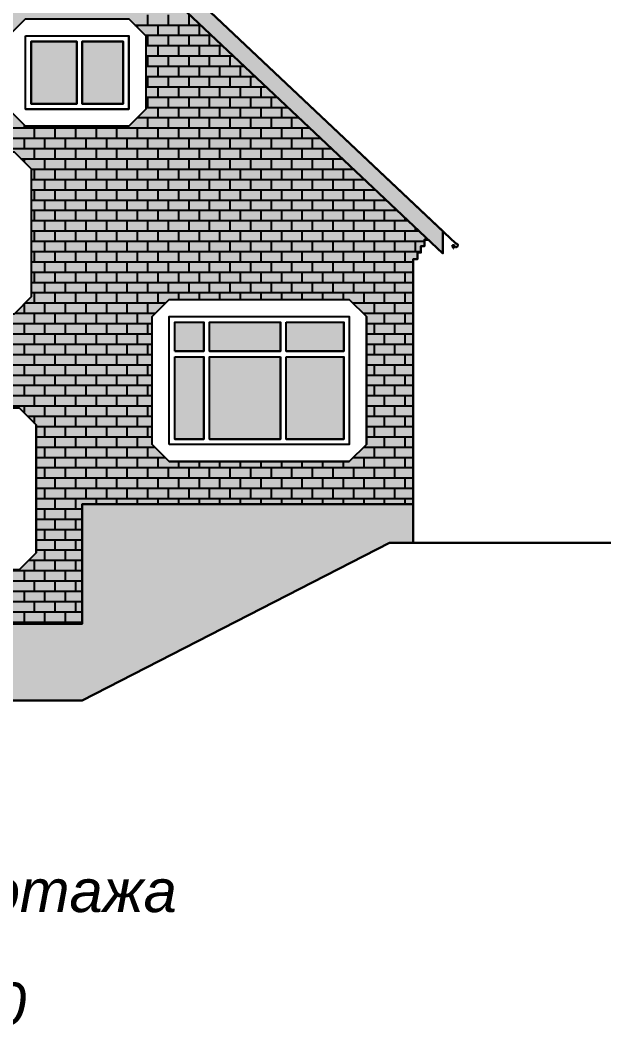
# Model space of a CAD drawing. Header units: millimetres. Extents: x 84778 to 227326, y -44398 to 146312.
# Drawn here: x 156916 to 163840, y -2682 to 9106 of the extents above; entities that cross this region are included whole.
import ezdxf

# ---------------------------------------------------------------- set-up
doc = ezdxf.new("R2010")
doc.units = ezdxf.units.MM
doc.header["$LTSCALE"] = 10
for name, color, linetype, lineweight in [('Основная', 7, 'Continuous', 30), ('основной', 7, 'Continuous', 30), ('Тонкая', 7, 'Continuous', 25)]:
    doc.layers.add(name, color=color, linetype=linetype, lineweight=lineweight)
for name, color, linetype in [('ОТМЫВКА', 254, 'Continuous'), ('Отмывка 2', 7, 'Continuous'), ('Текст', 7, 'Continuous')]:
    doc.layers.add(name, color=color, linetype=linetype)
doc.styles.add('STIL 888', font='ARIALI.TTF')

msp = doc.modelspace()

# ---------------------------------------------------------------- hatches: boundary and pattern name
at = {"layer": 'Основная', "ltscale": 1000}
h = msp.add_hatch(color=7, dxfattribs=at)
h.paths.add_polyline_path([(157579.4, 8856.3), (157044.4, 8856.3), (157044.4, 8126.3), (157579.4, 8126.3)])
h.paths.add_polyline_path([(158124.4, 8856.3), (157644.4, 8856.3), (157644.4, 8126.3), (158124.4, 8126.3)])
h = msp.add_hatch(color=7, dxfattribs=at)
h.paths.add_polyline_path([(159069.4, 5566.2), (158729.4, 5566.2), (158729.4, 5226.2), (159069.4, 5226.2)])
h.paths.add_polyline_path([(159969.4, 5566.2), (159134.4, 5566.2), (159134.4, 5226.2), (159969.4, 5226.2)])
h.paths.add_polyline_path([(160709.4, 5566.2), (160034.4, 5566.2), (160034.4, 5226.2), (160709.4, 5226.2)])
h = msp.add_hatch(color=7, dxfattribs=at)
h.paths.add_polyline_path([(159069.4, 5161.2), (158729.4, 5161.2), (158729.4, 4196.2), (159069.4, 4196.2)])
h.paths.add_polyline_path([(159969.4, 5161.2), (159134.4, 5161.2), (159134.4, 4196.2), (159969.4, 4196.2)])
h.paths.add_polyline_path([(160709.4, 5161.2), (160034.4, 5161.2), (160034.4, 4196.2), (160709.4, 4196.2)])
h = msp.add_hatch(color=254, dxfattribs=at)
h.paths.add_polyline_path([(150164.3, 2031.3), (148644.4, 2031.3), (148644.4, 1881.3), (148344.4, 1881.3), (148344.4, 1731.3), (148044.4, 1731.3), (148044.4, 1581.3), (147744.4, 1581.3), (147744.4, 1431.3), (147444.4, 1431.3), (147444.4, 1281.3), (147144.4, 1281.3), (147144.4, 1131.3), (150164.3, 1131.3)])
h.paths.add_polyline_path([(161244.4, 2981.3), (161524.4, 2981.3), (161524.4, 3431.3), (157644.4, 3431.3), (157644.4, 2031.3), (150164.5, 2031.3), (150164.3, 1131.3), (157644.4, 1131.3)])
at = {"layer": 'ОТМЫВКА', "ltscale": 1000}
h = msp.add_hatch(color=31, dxfattribs=at)
h.paths.add_polyline_path([(158464.4, 5631.2), (158664.4, 5831.2), (160774.4, 5831.2), (160974.4, 5631.2), (160974.4, 4131.2), (160774.4, 3931.2), (158664.4, 3931.2), (158464.4, 4131.2)], flags=16)
h.paths.add_polyline_path([(154534.4, 7361.3), (154734.4, 7561.3), (156844.4, 7561.3), (157044.4, 7361.3), (157044.4, 5861.3), (156844.4, 5661.3), (154734.4, 5661.3), (154534.4, 5861.3)], flags=16)
h.paths.add_polyline_path([(156779.4, 8921.3), (156979.4, 9121.3), (158189.4, 9121.3), (158389.4, 8921.3), (158389.4, 8061.3), (158189.4, 7861.3), (156979.4, 7861.3), (156779.4, 8061.3)], flags=16)
h.paths.add_polyline_path([(149998.6, 5266.3), (150034.4, 5266.2), (150034.4, 5191.2), (150074.4, 5191.2), (150074.4, 5116.2), (150114.4, 5116.2), (150114.4, 5041.2), (150164.5, 5041.2), (150164.5, 2031.3), (157644.4, 2031.3), (157644.4, 3431.3), (161524.4, 3431.3), (161524.2, 6306.2), (161574.4, 6306.2), (161574.4, 6381.2), (161614.4, 6381.2), (161614.4, 6456.2), (161654.4, 6456.3), (161654.4, 6531.3), (161694.4, 6531.3), (161694.4, 6539), (157644.4, 10361.3)])
h.paths.add_polyline_path([(153994.5, 4361.3), (154194.5, 4561.3), (156904.5, 4561.3), (157104.4, 4361.3), (157104.4, 2861.3), (156904.4, 2661.3), (154194.4, 2661.3), (153994.4, 2861.3)], flags=16)
h.paths.add_polyline_path([(152806.5, 4561.3), (153006.5, 4361.3), (153006.4, 2861.3), (152806.4, 2661.3), (150996.4, 2661.3), (150796.4, 2861.3), (150796.5, 4361.3), (150996.5, 4561.3)], flags=16)
edge = h.paths.add_edge_path(flags=0)
edge.add_line((160974.4, 4131.2), (160974.4, 5631.2))
at = {"layer": 'Отмывка 2', "ltscale": 1000}
h = msp.add_hatch(color=254, dxfattribs=at)
h.paths.add_polyline_path([(157644.4, 10361.3), (157644.4, 10621.3), (149815.5, 5404.2), (149815.5, 5144.2)])
h.paths.add_polyline_path([(157644.4, 10621.3), (157644.4, 10361.3), (161872.4, 6370.9), (161872.4, 6630.9)])

# ---------------------------------------------------------------- linework, layer by layer
at = {"layer": 'Основная', "ltscale": 1000}
for points in [[(157644.4, 10621.3), (161872.4, 6630.9), (161872.4, 6370.9), (157644.4, 10361.3)], [(161524.4, 3431.3), (161524.4, 6306.2), (161574.4, 6306.2), (161574.4, 6381.2), (161614.4, 6381.2), (161614.4, 6456.2), (161654.4, 6456.2), (161654.4, 6531.3), (161694.4, 6531.3)], [(150164.5, 2031), (157644.4, 2031), (157644.4, 3431.3), (161524.4, 3431.4)], [(161524.4, 3431.3), (161524.4, 2981.3)], [(146731.8, 1131.3), (157644.4, 1131.3), (161244.4, 2981.3), (163840.3, 2981.3)]]:
    msp.add_lwpolyline(points, dxfattribs=at)
at = {"layer": 'основной', "ltscale": 1000}
msp.add_lwpolyline([(157644.4, 10621.3), (161872.4, 6630.9), (161872.4, 6370.9), (157644.4, 10361.3)], dxfattribs=at)
at = {"layer": 'основной', "linetype": 'Continuous', "ltscale": 1000}
msp.add_lwpolyline([(161872.4, 6630.9), (161872.4, 6370.9)], dxfattribs=at)
at = {"layer": 'Тонкая', "ltscale": 1000}
for p, q in [((158413.5, 9048.7), (158413.5, 9169.4)), ((158654.8, 9048.7), (158654.8, 9169.4)), ((158896, 9048.7), (158896, 9169.4)), ((158261.9, 9048.7), (159035.1, 9048.7)), ((158292.8, 9017.8), (158292.8, 9048.7)), ((158534.1, 8928.1), (158534.1, 9048.7)), ((158775.4, 8928.1), (158775.4, 9048.7)), ((159016.7, 8928.1), (159016.7, 9048.7)), ((158382.5, 8928.1), (159162.9, 8928.1)), ((158413.5, 8807.4), (158413.5, 8928.1)), ((158654.8, 8807.4), (158654.8, 8928.1)), ((158896, 8807.4), (158896, 8928.1)), ((159137.4, 8807.4), (159137.4, 8928.1)), ((158389.4, 8807.4), (159290.7, 8807.4)), ((158534.1, 8686.8), (158534.1, 8807.4)), ((158775.4, 8686.8), (158775.4, 8807.4)), ((159016.7, 8686.8), (159016.7, 8807.4)), ((159258, 8686.8), (159258, 8807.4)), ((158389.4, 8686.8), (159418.6, 8686.8)), ((158413.5, 8566.1), (158413.5, 8686.8)), ((158654.8, 8566.1), (158654.8, 8686.8)), ((158896, 8566.1), (158896, 8686.8)), ((159137.4, 8566.1), (159137.4, 8686.8)), ((159378.6, 8566.1), (159378.6, 8686.8)), ((158389.4, 8566.1), (159546.4, 8566.1)), ((158534.1, 8445.5), (158534.1, 8566.1)), ((158775.4, 8445.5), (158775.4, 8566.1)), ((159016.7, 8445.5), (159016.7, 8566.1)), ((159258, 8445.5), (159258, 8566.1)), ((159499.3, 8445.5), (159499.3, 8566.1)), ((158389.4, 8445.5), (159674.3, 8445.5)), ((158413.5, 8324.8), (158413.5, 8445.5)), ((158654.8, 8324.8), (158654.8, 8445.5)), ((158896, 8324.8), (158896, 8445.5)), ((159137.4, 8324.8), (159137.4, 8445.5)), ((159378.6, 8324.8), (159378.6, 8445.5)), ((159620, 8324.8), (159620, 8445.5)), ((158389.4, 8324.8), (159802.1, 8324.8)), ((158534.1, 8204.2), (158534.1, 8324.8)), ((158775.4, 8204.2), (158775.4, 8324.8)), ((159016.7, 8204.2), (159016.7, 8324.8)), ((159258, 8204.2), (159258, 8324.8)), ((159499.3, 8204.2), (159499.3, 8324.8)), ((159740.6, 8204.2), (159740.6, 8324.8)), ((158389.4, 8204.2), (159929.9, 8204.2)), ((158413.5, 8083.5), (158413.5, 8204.2)), ((158654.8, 8083.5), (158654.8, 8204.2)), ((158896, 8083.5), (158896, 8204.2)), ((159137.4, 8083.5), (159137.4, 8204.2)), ((159378.6, 8083.5), (159378.6, 8204.2)), ((159620, 8083.5), (159620, 8204.2)), ((159861.2, 8083.5), (159861.2, 8204.2)), ((158389.4, 8083.5), (160057.8, 8083.5)), ((158534.1, 7962.9), (158534.1, 8083.5)), ((158775.4, 7962.9), (158775.4, 8083.5)), ((159016.7, 7962.9), (159016.7, 8083.5)), ((159258, 7962.9), (159258, 8083.5)), ((159499.3, 7962.9), (159499.3, 8083.5)), ((159740.6, 7962.9), (159740.6, 8083.5)), ((159981.9, 7962.9), (159981.9, 8083.5)), ((158291, 7962.9), (160185.6, 7962.9)), ((158292.8, 7962.9), (158292.8, 7964.7)), ((158413.5, 7842.2), (158413.5, 7962.9)), ((158654.8, 7842.2), (158654.8, 7962.9)), ((158896, 7842.2), (158896, 7962.9)), ((159137.4, 7842.2), (159137.4, 7962.9)), ((159378.6, 7842.2), (159378.6, 7962.9)), ((159620, 7842.2), (159620, 7962.9)), ((159861.2, 7842.2), (159861.2, 7962.9)), ((160102.5, 7842.2), (160102.5, 7962.9)), ((153864.2, 7842.2), (160313.4, 7842.2)), ((156965.6, 7842.2), (156965.6, 7875)), ((157086.3, 7721.6), (157086.3, 7842.2)), ((157207, 7842.2), (157207, 7861.3)), ((157327.6, 7721.6), (157327.6, 7842.2)), ((157448.2, 7842.2), (157448.2, 7861.3)), ((157568.9, 7721.6), (157568.9, 7842.2)), ((157689.5, 7842.2), (157689.5, 7861.3)), ((157810.2, 7721.6), (157810.2, 7842.2)), ((157930.9, 7842.2), (157930.9, 7861.3)), ((158051.5, 7721.6), (158051.5, 7842.2)), ((158172.1, 7842.2), (158172.1, 7861.3)), ((158292.8, 7721.6), (158292.8, 7842.2)), ((158534.1, 7721.6), (158534.1, 7842.2)), ((158775.4, 7721.6), (158775.4, 7842.2)), ((159016.7, 7721.6), (159016.7, 7842.2)), ((159258, 7721.6), (159258, 7842.2)), ((159499.3, 7721.6), (159499.3, 7842.2)), ((159740.6, 7721.6), (159740.6, 7842.2)), ((159981.9, 7721.6), (159981.9, 7842.2)), ((160223.2, 7721.6), (160223.2, 7842.2)), ((153683.2, 7721.6), (160441.3, 7721.6)), ((156965.6, 7600.9), (156965.6, 7721.6)), ((157207, 7600.9), (157207, 7721.6)), ((157448.2, 7600.9), (157448.2, 7721.6)), ((157689.5, 7600.9), (157689.5, 7721.6)), ((157930.9, 7600.9), (157930.9, 7721.6)), ((158172.1, 7600.9), (158172.1, 7721.6)), ((158413.5, 7600.9), (158413.5, 7721.6)), ((158654.8, 7600.9), (158654.8, 7721.6)), ((158896, 7600.9), (158896, 7721.6)), ((159137.4, 7600.9), (159137.4, 7721.6)), ((159378.6, 7600.9), (159378.6, 7721.6)), ((159620, 7600.9), (159620, 7721.6)), ((159861.2, 7600.9), (159861.2, 7721.6)), ((160102.5, 7600.9), (160102.5, 7721.6)), ((160343.9, 7600.9), (160343.9, 7721.6)), ((153502.1, 7600.9), (160569.1, 7600.9)), ((157086.3, 7480.3), (157086.3, 7600.9)), ((157327.6, 7480.3), (157327.6, 7600.9)), ((157568.9, 7480.3), (157568.9, 7600.9)), ((157810.2, 7480.3), (157810.2, 7600.9)), ((158051.5, 7480.3), (158051.5, 7600.9)), ((158292.8, 7480.3), (158292.8, 7600.9)), ((158534.1, 7480.3), (158534.1, 7600.9)), ((158775.4, 7480.3), (158775.4, 7600.9)), ((159016.7, 7480.3), (159016.7, 7600.9)), ((159258, 7480.3), (159258, 7600.9)), ((159499.3, 7480.3), (159499.3, 7600.9)), ((159740.6, 7480.3), (159740.6, 7600.9)), ((159981.9, 7480.3), (159981.9, 7600.9)), ((160223.2, 7480.3), (160223.2, 7600.9)), ((160464.5, 7480.3), (160464.5, 7600.9)), ((156925.3, 7480.3), (160697, 7480.3)), ((156965.6, 7440), (156965.6, 7480.3)), ((157207, 7359.6), (157207, 7480.3)), ((157448.2, 7359.6), (157448.2, 7480.3)), ((157689.5, 7359.6), (157689.5, 7480.3)), ((157930.9, 7359.6), (157930.9, 7480.3)), ((158172.1, 7359.6), (158172.1, 7480.3)), ((158413.5, 7359.6), (158413.5, 7480.3)), ((158654.8, 7359.6), (158654.8, 7480.3)), ((158896, 7359.6), (158896, 7480.3)), ((159137.4, 7359.6), (159137.4, 7480.3)), ((159378.6, 7359.6), (159378.6, 7480.3)), ((159620, 7359.6), (159620, 7480.3)), ((159861.2, 7359.6), (159861.2, 7480.3)), ((160102.5, 7359.6), (160102.5, 7480.3)), ((160343.9, 7359.6), (160343.9, 7480.3)), ((160585.1, 7359.6), (160585.1, 7480.3)), ((157044.4, 7359.6), (160824.8, 7359.6)), ((157086.3, 7239), (157086.3, 7359.6)), ((157327.6, 7239), (157327.6, 7359.6)), ((157568.9, 7239), (157568.9, 7359.6)), ((157810.2, 7239), (157810.2, 7359.6)), ((158051.5, 7239), (158051.5, 7359.6)), ((158292.8, 7239), (158292.8, 7359.6)), ((158534.1, 7239), (158534.1, 7359.6)), ((158775.4, 7239), (158775.4, 7359.6)), ((159016.7, 7239), (159016.7, 7359.6)), ((159258, 7239), (159258, 7359.6)), ((159499.3, 7239), (159499.3, 7359.6)), ((159740.6, 7239), (159740.6, 7359.6)), ((159981.9, 7239), (159981.9, 7359.6)), ((160223.2, 7239), (160223.2, 7359.6)), ((160464.5, 7239), (160464.5, 7359.6)), ((160705.8, 7239), (160705.8, 7359.6)), ((157044.4, 7239), (160952.6, 7239)), ((157207, 7118.3), (157207, 7239)), ((157448.2, 7118.3), (157448.2, 7239)), ((157689.5, 7118.3), (157689.5, 7239)), ((157930.9, 7118.3), (157930.9, 7239)), ((158172.1, 7118.3), (158172.1, 7239)), ((158413.5, 7118.3), (158413.5, 7239)), ((158654.8, 7118.3), (158654.8, 7239)), ((158896, 7118.3), (158896, 7239)), ((159137.4, 7118.3), (159137.4, 7239)), ((159378.6, 7118.3), (159378.6, 7239)), ((159620, 7118.3), (159620, 7239)), ((159861.2, 7118.3), (159861.2, 7239)), ((160102.5, 7118.3), (160102.5, 7239)), ((160343.9, 7118.3), (160343.9, 7239)), ((160585.1, 7118.3), (160585.1, 7239)), ((160826.5, 7118.3), (160826.5, 7239)), ((160947.1, 7239), (160947.1, 7244.2)), ((157044.4, 7118.3), (161080.5, 7118.3)), ((157086.3, 6997.7), (157086.3, 7118.3)), ((157327.6, 6997.7), (157327.6, 7118.3)), ((157568.9, 6997.7), (157568.9, 7118.3)), ((157810.2, 6997.7), (157810.2, 7118.3)), ((158051.5, 6997.7), (158051.5, 7118.3)), ((158292.8, 6997.7), (158292.8, 7118.3)), ((158534.1, 6997.7), (158534.1, 7118.3)), ((158775.4, 6997.7), (158775.4, 7118.3)), ((159016.7, 6997.7), (159016.7, 7118.3)), ((159258, 6997.7), (159258, 7118.3)), ((159499.3, 6997.7), (159499.3, 7118.3)), ((159740.6, 6997.7), (159740.6, 7118.3)), ((159981.9, 6997.7), (159981.9, 7118.3)), ((160223.2, 6997.7), (160223.2, 7118.3)), ((160464.5, 6997.7), (160464.5, 7118.3)), ((160705.8, 6997.7), (160705.8, 7118.3)), ((160947.1, 6997.7), (160947.1, 7118.3)), ((161067.8, 7118.3), (161067.8, 7130.4)), ((157044.4, 6997.7), (161208.3, 6997.7)), ((157207, 6877), (157207, 6997.7)), ((157448.2, 6877), (157448.2, 6997.7)), ((157689.5, 6877), (157689.5, 6997.7)), ((157930.9, 6877), (157930.9, 6997.7)), ((158172.1, 6877), (158172.1, 6997.7)), ((158413.5, 6877), (158413.5, 6997.7)), ((158654.8, 6877), (158654.8, 6997.7)), ((158896, 6877), (158896, 6997.7)), ((159137.4, 6877), (159137.4, 6997.7)), ((159378.6, 6877), (159378.6, 6997.7)), ((159620, 6877), (159620, 6997.7)), ((159861.2, 6877), (159861.2, 6997.7)), ((160102.5, 6877), (160102.5, 6997.7)), ((160343.9, 6877), (160343.9, 6997.7)), ((160585.1, 6877), (160585.1, 6997.7)), ((160826.5, 6877), (160826.5, 6997.7)), ((161067.8, 6877), (161067.8, 6997.7)), ((161188.4, 6997.7), (161188.4, 7016.5)), ((157044.4, 6877), (161336.2, 6877)), ((157086.3, 6756.4), (157086.3, 6877)), ((157327.6, 6756.4), (157327.6, 6877)), ((157568.9, 6756.4), (157568.9, 6877)), ((157810.2, 6756.4), (157810.2, 6877)), ((158051.5, 6756.4), (158051.5, 6877)), ((158292.8, 6756.4), (158292.8, 6877)), ((158534.1, 6756.4), (158534.1, 6877)), ((158775.4, 6756.4), (158775.4, 6877)), ((159016.7, 6756.4), (159016.7, 6877)), ((159258, 6756.4), (159258, 6877)), ((159499.3, 6756.4), (159499.3, 6877)), ((159740.6, 6756.4), (159740.6, 6877)), ((159981.9, 6756.4), (159981.9, 6877)), ((160223.2, 6756.4), (160223.2, 6877)), ((160464.5, 6756.4), (160464.5, 6877)), ((160705.8, 6756.4), (160705.8, 6877)), ((160947.1, 6756.4), (160947.1, 6877)), ((161188.4, 6756.4), (161188.4, 6877)), ((161309, 6877), (161309, 6902.6)), ((157044.4, 6756.4), (161464, 6756.4)), ((157207, 6635.7), (157207, 6756.4)), ((157448.2, 6635.7), (157448.2, 6756.4)), ((157689.5, 6635.7), (157689.5, 6756.4)), ((157930.9, 6635.7), (157930.9, 6756.4)), ((158172.1, 6635.7), (158172.1, 6756.4)), ((158413.5, 6635.7), (158413.5, 6756.4)), ((158654.8, 6635.7), (158654.8, 6756.4)), ((158896, 6635.7), (158896, 6756.4)), ((159137.4, 6635.7), (159137.4, 6756.4)), ((159378.6, 6635.7), (159378.6, 6756.4)), ((159620, 6635.7), (159620, 6756.4)), ((159861.2, 6635.7), (159861.2, 6756.4)), ((160102.5, 6635.7), (160102.5, 6756.4)), ((160343.9, 6635.7), (160343.9, 6756.4)), ((160585.1, 6635.7), (160585.1, 6756.4)), ((160826.5, 6635.7), (160826.5, 6756.4)), ((161067.8, 6635.7), (161067.8, 6756.4)), ((161309, 6635.7), (161309, 6756.4)), ((161429.7, 6756.4), (161429.7, 6788.8)), ((157044.4, 6635.7), (161591.8, 6635.7)), ((157086.3, 6515.1), (157086.3, 6635.7)), ((157327.6, 6515.1), (157327.6, 6635.7)), ((157568.9, 6515.1), (157568.9, 6635.7)), ((157810.2, 6515.1), (157810.2, 6635.7)), ((158051.5, 6515.1), (158051.5, 6635.7)), ((158292.8, 6515.1), (158292.8, 6635.7)), ((158534.1, 6515.1), (158534.1, 6635.7)), ((158775.4, 6515.1), (158775.4, 6635.7)), ((159016.7, 6515.1), (159016.7, 6635.7)), ((159258, 6515.1), (159258, 6635.7)), ((159499.3, 6515.1), (159499.3, 6635.7)), ((159740.6, 6515.1), (159740.6, 6635.7)), ((159981.9, 6515.1), (159981.9, 6635.7)), ((160223.2, 6515.1), (160223.2, 6635.7)), ((160464.5, 6515.1), (160464.5, 6635.7)), ((160705.8, 6515.1), (160705.8, 6635.7)), ((160947.1, 6515.1), (160947.1, 6635.7)), ((161188.4, 6515.1), (161188.4, 6635.7)), ((161429.7, 6515.1), (161429.7, 6635.7)), ((161550.4, 6635.7), (161550.4, 6674.9)), ((157044.4, 6515.1), (161654.4, 6515.1)), ((157207, 6394.4), (157207, 6515.1)), ((157448.2, 6394.4), (157448.2, 6515.1)), ((157689.5, 6394.4), (157689.5, 6515.1)), ((157930.9, 6394.4), (157930.9, 6515.1)), ((158172.1, 6394.4), (158172.1, 6515.1)), ((158413.5, 6394.4), (158413.5, 6515.1)), ((158654.8, 6394.4), (158654.8, 6515.1)), ((158896, 6394.4), (158896, 6515.1)), ((159137.4, 6394.4), (159137.4, 6515.1)), ((159378.6, 6394.4), (159378.6, 6515.1)), ((159620, 6394.4), (159620, 6515.1)), ((159861.2, 6394.4), (159861.2, 6515.1)), ((160102.5, 6394.4), (160102.5, 6515.1)), ((160343.9, 6394.4), (160343.9, 6515.1)), ((160585.1, 6394.4), (160585.1, 6515.1)), ((160826.5, 6394.4), (160826.5, 6515.1)), ((161067.8, 6394.4), (161067.8, 6515.1)), ((161309, 6394.4), (161309, 6515.1)), ((161550.4, 6394.4), (161550.4, 6515.1)), ((161671, 6531.3), (161671, 6561)), ((157044.4, 6394.4), (161614.4, 6394.4)), ((157086.3, 6273.8), (157086.3, 6394.4)), ((157327.6, 6273.8), (157327.6, 6394.4)), ((157568.9, 6273.8), (157568.9, 6394.4)), ((157810.2, 6273.8), (157810.2, 6394.4)), ((158051.5, 6273.8), (158051.5, 6394.4)), ((158292.8, 6273.8), (158292.8, 6394.4)), ((158534.1, 6273.8), (158534.1, 6394.4)), ((158775.4, 6273.8), (158775.4, 6394.4)), ((159016.7, 6273.8), (159016.7, 6394.4)), ((159258, 6273.8), (159258, 6394.4)), ((159499.3, 6273.8), (159499.3, 6394.4)), ((159740.6, 6273.8), (159740.6, 6394.4)), ((159981.9, 6273.8), (159981.9, 6394.4)), ((160223.2, 6273.8), (160223.2, 6394.4)), ((160464.5, 6273.8), (160464.5, 6394.4)), ((160705.8, 6273.8), (160705.8, 6394.4)), ((160947.1, 6273.8), (160947.1, 6394.4)), ((161188.4, 6273.8), (161188.4, 6394.4)), ((161429.7, 6273.8), (161429.7, 6394.4)), ((157044.4, 6273.8), (161524.2, 6273.8)), ((157207, 6153.1), (157207, 6273.8)), ((157448.2, 6153.1), (157448.2, 6273.8)), ((157689.5, 6153.1), (157689.5, 6273.8)), ((157930.9, 6153.1), (157930.9, 6273.8)), ((158172.1, 6153.1), (158172.1, 6273.8)), ((158413.5, 6153.1), (158413.5, 6273.8)), ((158654.8, 6153.1), (158654.8, 6273.8)), ((158896, 6153.1), (158896, 6273.8)), ((159137.4, 6153.1), (159137.4, 6273.8)), ((159378.6, 6153.1), (159378.6, 6273.8)), ((159620, 6153.1), (159620, 6273.8)), ((159861.2, 6153.1), (159861.2, 6273.8)), ((160102.5, 6153.1), (160102.5, 6273.8)), ((160343.9, 6153.1), (160343.9, 6273.8)), ((160585.1, 6153.1), (160585.1, 6273.8)), ((160826.5, 6153.1), (160826.5, 6273.8)), ((161067.8, 6153.1), (161067.8, 6273.8)), ((161309, 6153.1), (161309, 6273.8)), ((157044.4, 6153.1), (161524.2, 6153.1)), ((157086.3, 6032.5), (157086.3, 6153.1)), ((157327.6, 6032.5), (157327.6, 6153.1)), ((157568.9, 6032.5), (157568.9, 6153.1)), ((157810.2, 6032.5), (157810.2, 6153.1)), ((158051.5, 6032.5), (158051.5, 6153.1)), ((158292.8, 6032.5), (158292.8, 6153.1)), ((158534.1, 6032.5), (158534.1, 6153.1)), ((158775.4, 6032.5), (158775.4, 6153.1)), ((159016.7, 6032.5), (159016.7, 6153.1)), ((159258, 6032.5), (159258, 6153.1)), ((159499.3, 6032.5), (159499.3, 6153.1)), ((159740.6, 6032.5), (159740.6, 6153.1)), ((159981.9, 6032.5), (159981.9, 6153.1)), ((160223.2, 6032.5), (160223.2, 6153.1)), ((160464.5, 6032.5), (160464.5, 6153.1)), ((160705.8, 6032.5), (160705.8, 6153.1)), ((160947.1, 6032.5), (160947.1, 6153.1)), ((161188.4, 6032.5), (161188.4, 6153.1)), ((161429.7, 6032.5), (161429.7, 6153.1)), ((157044.4, 6032.5), (161524.2, 6032.5)), ((157207, 5911.8), (157207, 6032.5)), ((157448.2, 5911.8), (157448.2, 6032.5)), ((157689.5, 5911.8), (157689.5, 6032.5)), ((157930.9, 5911.8), (157930.9, 6032.5)), ((158172.1, 5911.8), (158172.1, 6032.5)), ((158413.5, 5911.8), (158413.5, 6032.5)), ((158654.8, 5911.8), (158654.8, 6032.5)), ((158896, 5911.8), (158896, 6032.5)), ((159137.4, 5911.8), (159137.4, 6032.5)), ((159378.6, 5911.8), (159378.6, 6032.5)), ((159620, 5911.8), (159620, 6032.5)), ((159861.2, 5911.8), (159861.2, 6032.5)), ((160102.5, 5911.8), (160102.5, 6032.5)), ((160343.9, 5911.8), (160343.9, 6032.5)), ((160585.1, 5911.8), (160585.1, 6032.5)), ((160826.5, 5911.8), (160826.5, 6032.5)), ((161067.8, 5911.8), (161067.8, 6032.5)), ((161309, 5911.8), (161309, 6032.5)), ((157044.4, 5911.8), (161524.2, 5911.8)), ((157086.3, 5791.2), (157086.3, 5911.8)), ((157327.6, 5791.2), (157327.6, 5911.8)), ((157568.9, 5791.2), (157568.9, 5911.8)), ((157810.2, 5791.2), (157810.2, 5911.8)), ((158051.5, 5791.2), (158051.5, 5911.8)), ((158292.8, 5791.2), (158292.8, 5911.8)), ((158534.1, 5791.2), (158534.1, 5911.8)), ((158775.4, 5831.2), (158775.4, 5911.8)), ((159016.7, 5831.2), (159016.7, 5911.8)), ((159258, 5831.2), (159258, 5911.8)), ((159499.3, 5831.2), (159499.3, 5911.8)), ((159740.6, 5831.2), (159740.6, 5911.8)), ((159981.9, 5831.2), (159981.9, 5911.8)), ((160223.2, 5831.2), (160223.2, 5911.8)), ((160464.5, 5831.2), (160464.5, 5911.8)), ((160705.8, 5831.2), (160705.8, 5911.8)), ((160947.1, 5791.2), (160947.1, 5911.8)), ((161188.4, 5791.2), (161188.4, 5911.8)), ((161429.7, 5791.2), (161429.7, 5911.8)), ((156965.6, 5670.5), (156965.6, 5782.6)), ((156974.3, 5791.2), (158624.3, 5791.2)), ((157207, 5670.5), (157207, 5791.2)), ((157448.2, 5670.5), (157448.2, 5791.2)), ((157689.5, 5670.5), (157689.5, 5791.2)), ((157930.9, 5670.5), (157930.9, 5791.2)), ((158172.1, 5670.5), (158172.1, 5791.2)), ((158413.5, 5670.5), (158413.5, 5791.2)), ((160814.4, 5791.2), (161524.2, 5791.2)), ((160826.5, 5779.1), (160826.5, 5791.2)), ((161067.8, 5670.5), (161067.8, 5791.2)), ((161309, 5670.5), (161309, 5791.2)), ((156853.6, 5670.5), (158503.7, 5670.5)), ((157086.3, 5549.9), (157086.3, 5670.5)), ((157327.6, 5549.9), (157327.6, 5670.5)), ((157568.9, 5549.9), (157568.9, 5670.5)), ((157810.2, 5549.9), (157810.2, 5670.5)), ((158051.5, 5549.9), (158051.5, 5670.5)), ((158292.8, 5549.9), (158292.8, 5670.5)), ((160935, 5670.5), (161524.3, 5670.5)), ((160947.1, 5658.5), (160947.1, 5670.5)), ((161188.4, 5549.9), (161188.4, 5670.5)), ((161429.7, 5549.9), (161429.7, 5670.5)), ((150424.2, 5549.9), (158464.4, 5549.9)), ((156965.6, 5429.2), (156965.6, 5549.9)), ((157207, 5429.2), (157207, 5549.9)), ((157448.2, 5429.2), (157448.2, 5549.9)), ((157689.5, 5429.2), (157689.5, 5549.9)), ((157930.9, 5429.2), (157930.9, 5549.9)), ((158172.1, 5429.2), (158172.1, 5549.9)), ((158413.5, 5429.2), (158413.5, 5549.9)), ((160974.4, 5549.9), (161524.3, 5549.9)), ((161067.8, 5429.2), (161067.8, 5549.9)), ((161309, 5429.2), (161309, 5549.9)), ((150243.2, 5429.2), (158464.4, 5429.2)), ((157086.3, 5308.6), (157086.3, 5429.2)), ((157327.6, 5308.6), (157327.6, 5429.2)), ((157568.9, 5308.6), (157568.9, 5429.2)), ((157810.2, 5308.6), (157810.2, 5429.2)), ((158051.5, 5308.6), (158051.5, 5429.2)), ((158292.8, 5308.6), (158292.8, 5429.2)), ((160974.4, 5429.2), (161524.3, 5429.2)), ((161188.4, 5308.6), (161188.4, 5429.2)), ((161429.7, 5308.6), (161429.7, 5429.2)), ((150062.1, 5308.6), (158464.4, 5308.6)), ((156965.6, 5187.9), (156965.6, 5308.6)), ((157207, 5187.9), (157207, 5308.6)), ((157448.2, 5187.9), (157448.2, 5308.6)), ((157689.5, 5187.9), (157689.5, 5308.6)), ((157930.9, 5187.9), (157930.9, 5308.6)), ((158172.1, 5187.9), (158172.1, 5308.6)), ((158413.5, 5187.9), (158413.5, 5308.6)), ((160974.4, 5308.6), (161524.3, 5308.6)), ((161067.8, 5187.9), (161067.8, 5308.6)), ((161309, 5187.9), (161309, 5308.6)), ((150074.4, 5187.9), (158464.4, 5187.9)), ((157086.3, 5067.3), (157086.3, 5187.9)), ((157327.6, 5067.3), (157327.6, 5187.9)), ((157568.9, 5067.3), (157568.9, 5187.9)), ((157810.2, 5067.3), (157810.2, 5187.9)), ((158051.5, 5067.3), (158051.5, 5187.9)), ((158292.8, 5067.3), (158292.8, 5187.9)), ((160974.4, 5187.9), (161524.3, 5187.9)), ((161188.4, 5067.3), (161188.4, 5187.9)), ((161429.7, 5067.3), (161429.7, 5187.9)), ((150114.4, 5067.3), (158464.4, 5067.3)), ((156965.6, 4946.6), (156965.6, 5067.3)), ((157207, 4946.6), (157207, 5067.3)), ((157448.2, 4946.6), (157448.2, 5067.3)), ((157689.5, 4946.6), (157689.5, 5067.3)), ((157930.9, 4946.6), (157930.9, 5067.3)), ((158172.1, 4946.6), (158172.1, 5067.3)), ((158413.5, 4946.6), (158413.5, 5067.3)), ((160974.4, 5067.3), (161524.3, 5067.3)), ((161067.8, 4946.6), (161067.8, 5067.3)), ((161309, 4946.6), (161309, 5067.3)), ((150164.5, 4946.6), (158464.4, 4946.6)), ((157086.3, 4826), (157086.3, 4946.6)), ((157327.6, 4826), (157327.6, 4946.6)), ((157568.9, 4826), (157568.9, 4946.6)), ((157810.2, 4826), (157810.2, 4946.6)), ((158051.5, 4826), (158051.5, 4946.6)), ((158292.8, 4826), (158292.8, 4946.6)), ((160974.4, 4946.6), (161524.3, 4946.6)), ((161188.4, 4826), (161188.4, 4946.6)), ((161429.7, 4826), (161429.7, 4946.6)), ((150164.5, 4826), (158464.4, 4826)), ((156965.6, 4705.3), (156965.6, 4826)), ((157207, 4705.3), (157207, 4826)), ((157448.2, 4705.3), (157448.2, 4826)), ((157689.5, 4705.3), (157689.5, 4826)), ((157930.9, 4705.3), (157930.9, 4826)), ((158172.1, 4705.3), (158172.1, 4826)), ((158413.5, 4705.3), (158413.5, 4826)), ((160974.4, 4826), (161524.3, 4826)), ((161067.8, 4705.3), (161067.8, 4826)), ((161309, 4705.3), (161309, 4826)), ((150164.5, 4705.3), (158464.4, 4705.3)), ((157086.3, 4584.7), (157086.3, 4705.3)), ((157327.6, 4584.7), (157327.6, 4705.3)), ((157568.9, 4584.7), (157568.9, 4705.3)), ((157810.2, 4584.7), (157810.2, 4705.3)), ((158051.5, 4584.7), (158051.5, 4705.3)), ((158292.8, 4584.7), (158292.8, 4705.3)), ((160974.4, 4705.3), (161524.3, 4705.3)), ((161188.4, 4584.7), (161188.4, 4705.3)), ((161429.7, 4584.7), (161429.7, 4705.3)), ((150164.5, 4584.7), (158464.4, 4584.7)), ((156965.6, 4500.1), (156965.6, 4584.7)), ((157207, 4464), (157207, 4584.7)), ((157448.2, 4464), (157448.2, 4584.7)), ((157689.5, 4464), (157689.5, 4584.7)), ((157930.9, 4464), (157930.9, 4584.7)), ((158172.1, 4464), (158172.1, 4584.7)), ((158413.5, 4464), (158413.5, 4584.7)), ((160974.4, 4584.7), (161524.3, 4584.7)), ((161067.8, 4464), (161067.8, 4584.7)), ((161309, 4464), (161309, 4584.7)), ((157001.7, 4464), (158464.4, 4464)), ((157086.3, 4379.4), (157086.3, 4464)), ((157327.6, 4343.4), (157327.6, 4464)), ((157568.9, 4343.4), (157568.9, 4464)), ((157810.2, 4343.4), (157810.2, 4464)), ((158051.5, 4343.4), (158051.5, 4464)), ((158292.8, 4343.4), (158292.8, 4464)), ((160974.4, 4464), (161524.3, 4464)), ((161188.4, 4343.4), (161188.4, 4464)), ((161429.7, 4343.4), (161429.7, 4464)), ((157104.4, 4343.4), (158464.4, 4343.4)), ((157207, 4222.7), (157207, 4343.4)), ((157448.2, 4222.7), (157448.2, 4343.4)), ((157689.5, 4222.7), (157689.5, 4343.4)), ((157930.9, 4222.7), (157930.9, 4343.4)), ((158172.1, 4222.7), (158172.1, 4343.4)), ((158413.5, 4222.7), (158413.5, 4343.4)), ((160974.4, 4343.4), (161524.3, 4343.4)), ((161067.8, 4222.7), (161067.8, 4343.4)), ((161309, 4222.7), (161309, 4343.4)), ((157104.4, 4222.7), (158464.4, 4222.7)), ((157327.6, 4102.1), (157327.6, 4222.7)), ((157568.9, 4102.1), (157568.9, 4222.7)), ((157810.2, 4102.1), (157810.2, 4222.7)), ((158051.5, 4102.1), (158051.5, 4222.7)), ((158292.8, 4102.1), (158292.8, 4222.7)), ((160974.4, 4222.7), (161524.3, 4222.7)), ((161188.4, 4102.1), (161188.4, 4222.7)), ((161429.7, 4102.1), (161429.7, 4222.7)), ((157104.4, 4102.1), (158493.5, 4102.1)), ((157207, 3981.4), (157207, 4102.1)), ((157448.2, 3981.4), (157448.2, 4102.1)), ((157689.5, 3981.4), (157689.5, 4102.1)), ((157930.9, 3981.4), (157930.9, 4102.1)), ((158172.1, 3981.4), (158172.1, 4102.1)), ((158413.5, 3981.4), (158413.5, 4102.1)), ((160945.2, 4102.1), (161524.3, 4102.1)), ((160947.1, 4102.1), (160947.1, 4104)), ((161067.8, 3981.4), (161067.8, 4102.1)), ((161309, 3981.4), (161309, 4102.1)), ((157104.4, 3981.4), (158614.1, 3981.4)), ((157327.6, 3860.8), (157327.6, 3981.4)), ((157568.9, 3860.8), (157568.9, 3981.4)), ((157810.2, 3860.8), (157810.2, 3981.4)), ((158051.5, 3860.8), (158051.5, 3981.4)), ((158292.8, 3860.8), (158292.8, 3981.4)), ((158534.1, 3860.8), (158534.1, 3981.4)), ((158775.4, 3860.8), (158775.4, 3931.2)), ((159016.7, 3860.8), (159016.7, 3931.2)), ((159258, 3860.8), (159258, 3931.2)), ((159499.3, 3860.8), (159499.3, 3931.2)), ((159740.6, 3860.8), (159740.6, 3931.2)), ((159981.9, 3860.8), (159981.9, 3931.2)), ((160223.2, 3860.8), (160223.2, 3931.2)), ((160464.5, 3860.8), (160464.5, 3931.2)), ((160705.8, 3860.8), (160705.8, 3931.2)), ((160824.6, 3981.4), (161524.3, 3981.4)), ((160826.5, 3981.4), (160826.5, 3983.3)), ((160947.1, 3860.8), (160947.1, 3981.4)), ((161188.4, 3860.8), (161188.4, 3981.4)), ((161429.7, 3860.8), (161429.7, 3981.4)), ((157104.4, 3860.8), (161524.3, 3860.8)), ((157207, 3740.1), (157207, 3860.8)), ((157448.2, 3740.1), (157448.2, 3860.8)), ((157689.5, 3740.1), (157689.5, 3860.8)), ((157930.9, 3740.1), (157930.9, 3860.8)), ((158172.1, 3740.1), (158172.1, 3860.8)), ((158413.5, 3740.1), (158413.5, 3860.8)), ((158654.8, 3740.1), (158654.8, 3860.8)), ((158896, 3740.1), (158896, 3860.8)), ((159137.4, 3740.1), (159137.4, 3860.8)), ((159378.6, 3740.1), (159378.6, 3860.8)), ((159620, 3740.1), (159620, 3860.8)), ((159861.2, 3740.1), (159861.2, 3860.8)), ((160102.5, 3740.1), (160102.5, 3860.8)), ((160343.9, 3740.1), (160343.9, 3860.8)), ((160585.1, 3740.1), (160585.1, 3860.8)), ((160826.5, 3740.1), (160826.5, 3860.8)), ((161067.8, 3740.1), (161067.8, 3860.8)), ((161309, 3740.1), (161309, 3860.8)), ((157104.4, 3740.1), (161524.3, 3740.1)), ((157327.6, 3619.5), (157327.6, 3740.1)), ((157568.9, 3619.5), (157568.9, 3740.1)), ((157810.2, 3619.5), (157810.2, 3740.1)), ((158051.5, 3619.5), (158051.5, 3740.1)), ((158292.8, 3619.5), (158292.8, 3740.1)), ((158534.1, 3619.5), (158534.1, 3740.1)), ((158775.4, 3619.5), (158775.4, 3740.1)), ((159016.7, 3619.5), (159016.7, 3740.1)), ((159258, 3619.5), (159258, 3740.1)), ((159499.3, 3619.5), (159499.3, 3740.1)), ((159740.6, 3619.5), (159740.6, 3740.1)), ((159981.9, 3619.5), (159981.9, 3740.1)), ((160223.2, 3619.5), (160223.2, 3740.1)), ((160464.5, 3619.5), (160464.5, 3740.1)), ((160705.8, 3619.5), (160705.8, 3740.1)), ((160947.1, 3619.5), (160947.1, 3740.1)), ((161188.4, 3619.5), (161188.4, 3740.1)), ((161429.7, 3619.5), (161429.7, 3740.1)), ((157104.4, 3619.5), (161524.3, 3619.5)), ((157207, 3498.8), (157207, 3619.5)), ((157448.2, 3498.8), (157448.2, 3619.5)), ((157689.5, 3498.8), (157689.5, 3619.5)), ((157930.9, 3498.8), (157930.9, 3619.5)), ((158172.1, 3498.8), (158172.1, 3619.5)), ((158413.5, 3498.8), (158413.5, 3619.5)), ((158654.8, 3498.8), (158654.8, 3619.5)), ((158896, 3498.8), (158896, 3619.5)), ((159137.4, 3498.8), (159137.4, 3619.5)), ((159378.6, 3498.8), (159378.6, 3619.5)), ((159620, 3498.8), (159620, 3619.5)), ((159861.2, 3498.8), (159861.2, 3619.5)), ((160102.5, 3498.8), (160102.5, 3619.5)), ((160343.9, 3498.8), (160343.9, 3619.5)), ((160585.1, 3498.8), (160585.1, 3619.5)), ((160826.5, 3498.8), (160826.5, 3619.5)), ((161067.8, 3498.8), (161067.8, 3619.5)), ((161309, 3498.8), (161309, 3619.5)), ((157104.4, 3498.8), (161524.3, 3498.8)), ((157327.6, 3378.2), (157327.6, 3498.8)), ((157568.9, 3378.2), (157568.9, 3498.8)), ((157810.2, 3431.3), (157810.2, 3498.8)), ((158051.5, 3431.3), (158051.5, 3498.8)), ((158292.8, 3431.3), (158292.8, 3498.8)), ((158534.1, 3431.3), (158534.1, 3498.8)), ((158775.4, 3431.3), (158775.4, 3498.8)), ((159016.7, 3431.3), (159016.7, 3498.8)), ((159258, 3431.3), (159258, 3498.8)), ((159499.3, 3431.3), (159499.3, 3498.8)), ((159740.6, 3431.3), (159740.6, 3498.8)), ((159981.9, 3431.3), (159981.9, 3498.8)), ((160223.2, 3431.3), (160223.2, 3498.8)), ((160464.5, 3431.3), (160464.5, 3498.8)), ((160705.8, 3431.3), (160705.8, 3498.8)), ((160947.1, 3431.3), (160947.1, 3498.8)), ((161188.4, 3431.3), (161188.4, 3498.8)), ((161429.7, 3431.3), (161429.7, 3498.8)), ((157104.4, 3378.2), (157644.4, 3378.2)), ((157207, 3257.5), (157207, 3378.2)), ((157448.2, 3257.5), (157448.2, 3378.2)), ((157104.4, 3257.5), (157644.4, 3257.5)), ((157327.6, 3136.9), (157327.6, 3257.5)), ((157568.9, 3136.9), (157568.9, 3257.5)), ((157104.4, 3136.9), (157644.4, 3136.9)), ((157207, 3016.2), (157207, 3136.9)), ((157448.2, 3016.2), (157448.2, 3136.9)), ((157104.4, 3016.2), (157644.4, 3016.2)), ((157327.6, 2895.6), (157327.6, 3016.2)), ((157568.9, 2895.6), (157568.9, 3016.2)), ((157104.4, 2895.6), (157644.4, 2895.6)), ((157207, 2774.9), (157207, 2895.6)), ((157448.2, 2774.9), (157448.2, 2895.6)), ((157018.1, 2774.9), (157644.4, 2774.9)), ((157086.3, 2654.3), (157086.3, 2774.9)), ((157327.6, 2654.3), (157327.6, 2774.9)), ((157568.9, 2654.3), (157568.9, 2774.9)), ((150164.5, 2654.3), (157644.4, 2654.3)), ((156965.6, 2533.6), (156965.6, 2654.3)), ((157207, 2533.6), (157207, 2654.3)), ((157448.2, 2533.6), (157448.2, 2654.3)), ((150164.5, 2533.6), (157644.4, 2533.6)), ((157086.3, 2413), (157086.3, 2533.6)), ((157327.6, 2413), (157327.6, 2533.6)), ((157568.9, 2413), (157568.9, 2533.6)), ((150164.5, 2413), (157644.4, 2413)), ((156965.6, 2292.3), (156965.6, 2413)), ((157207, 2292.3), (157207, 2413)), ((157448.2, 2292.3), (157448.2, 2413)), ((150164.5, 2292.3), (157644.4, 2292.3)), ((157086.3, 2171.7), (157086.3, 2292.3)), ((157327.6, 2171.7), (157327.6, 2292.3)), ((157568.9, 2171.7), (157568.9, 2292.3)), ((150164.5, 2171.7), (157644.4, 2171.7)), ((156965.6, 2051), (156965.6, 2171.7)), ((157207, 2051), (157207, 2171.7)), ((157448.2, 2051), (157448.2, 2171.7)), ((150164.5, 2051), (157644.4, 2051)), ((157086.3, 2031.3), (157086.3, 2051)), ((157327.6, 2031.3), (157327.6, 2051)), ((157568.9, 2031.3), (157568.9, 2051))]:
    msp.add_line(p, q, dxfattribs=at)
at = {"layer": 'Тонкая', "linetype": 'Continuous', "ltscale": 1000}
for p, q in [((158389.4, 8921.3), (158389.4, 8061.3)), ((158189.4, 7861.3), (156979.4, 7861.3)), ((161654.4, 6531.3), (161654.4, 6456.2)), ((161694.4, 6531.3), (161654.4, 6531.3)), ((161694.4, 6539), (161694.4, 6531.3)), ((161574.4, 6381.2), (161574.4, 6306.2)), ((161614.4, 6381.2), (161574.4, 6381.2)), ((161614.4, 6456.2), (161614.4, 6381.2)), ((161654.4, 6456.2), (161614.4, 6456.2)), ((161524.4, 6306.2), (161524.4, 5631.3)), ((161574.4, 6306.2), (161524.4, 6306.2)), ((157104.4, 2861.3), (157104.4, 4361.3))]:
    msp.add_line(p, q, dxfattribs=at)
at = {"layer": 'Тонкая', "lineweight": 30, "ltscale": 50}
msp.add_lwpolyline([(162024.4, 6487.6), (157644.4, 10621.3)], dxfattribs=at)
at = {"layer": 'Тонкая', "linetype": 'Continuous', "ltscale": 1000}
for points in [[(150164.4, 2031.3), (150164.5, 5041.2), (150114.4, 5041.2), (150114.4, 5116.2), (150074.4, 5116.2), (150074.4, 5191.2), (150034.4, 5191.2), (150034.4, 5266.2), (149998.6, 5266.3), (157644.4, 10361.3), (161694.4, 6539), (161694.4, 6531.3), (161654.4, 6531.3), (161654.4, 6456.2), (161614.4, 6456.2), (161614.4, 6381.2), (161574.4, 6381.2), (161574.4, 6306.2), (161524.4, 6306.2), (161524.4, 3431.3), (157644.4, 3431.3), (157644.4, 2031.3), (150164.4, 2031.3)], [(156779.4, 8921.3), (156979.4, 9121.3), (158189.4, 9121.3), (158389.4, 8921.3), (158389.4, 8061.3), (158189.4, 7861.3), (156979.4, 7861.3), (156779.4, 8061.3), (156779.4, 8921.3)], [(156979.4, 8061.3), (156979.4, 8921.3)], [(157044.4, 8126.3), (157044.4, 8856.3)], [(157579.4, 8126.3), (157579.4, 8856.3)], [(157644.4, 8126.3), (157644.4, 8856.3)], [(158124.4, 8126.3), (158124.4, 8856.3)], [(158189.4, 8061.3), (158189.4, 8921.3)], [(154534.4, 7361.3), (154734.4, 7561.3), (156844.4, 7561.3), (157044.4, 7361.3), (157044.4, 5861.3), (156844.4, 5661.3), (154734.4, 5661.3), (154534.4, 5861.3), (154534.4, 7361.3)], [(158464.4, 5631.2), (158664.4, 5831.2), (160774.4, 5831.2), (160974.4, 5631.2), (160974.4, 4131.2), (160774.4, 3931.2), (158664.4, 3931.2), (158464.4, 4131.2), (158464.4, 5631.2)], [(158664.4, 4131.2), (158664.4, 5631.2), (160774.4, 5631.2), (160774.4, 4131.2), (158664.4, 4131.2)], [(153994.5, 4361.3), (154194.5, 4561.3), (156904.5, 4561.3), (157104.4, 4361.3), (157104.4, 2861.3), (156904.4, 2661.3), (154194.4, 2661.3), (153994.4, 2861.3)], [(157644.4, 2031.3), (157644.4, 3431.3), (161244.4, 3431.3), (161524.4, 3431.3)], [(157644.4, 1131.3), (161244.4, 2981.3)]]:
    msp.add_lwpolyline(points, dxfattribs=at)
at = {"layer": 'Тонкая', "ltscale": 1000}
for points in [[(150164.5, 2031.3), (157644.4, 2031.3), (157644.4, 3431.3), (161524.4, 3431.3), (161524.2, 6306.2), (161574.4, 6306.2), (161574.4, 6381.2), (161614.4, 6381.2), (161614.4, 6456.2), (161654.4, 6456.3), (161654.4, 6531.3), (161694.4, 6531.3), (161694.4, 6539), (157644.4, 10361.3), (149998.6, 5266.3)], [(156779.4, 8061.3), (156779.4, 8921.3), (156979.4, 9121.3), (158189.4, 9121.3), (158389.4, 8921.3), (158389.4, 8061.3), (158189.4, 7861.3), (156979.4, 7861.3), (156779.4, 8061.3)], [(156979.4, 8921.3), (158189.4, 8921.3), (158189.4, 8061.3), (156979.4, 8061.3), (156979.4, 8921.3)], [(157044.4, 8126.3), (157044.4, 8856.3), (157579.4, 8856.3), (157579.4, 8126.3), (157044.4, 8126.3)], [(157044.4, 8856.3), (157044.4, 8126.3), (157579.4, 8126.3), (157579.4, 8856.3), (157044.4, 8856.3)], [(157644.4, 8126.3), (157644.4, 8856.3), (158124.4, 8856.3), (158124.4, 8126.3), (157644.4, 8126.3)], [(157644.4, 8856.3), (157644.4, 8126.3), (158124.4, 8126.3), (158124.4, 8856.3), (157644.4, 8856.3)], [(154534.4, 7361.3), (154734.4, 7561.3), (156844.4, 7561.3), (157044.4, 7361.3), (157044.4, 5861.3), (156844.4, 5661.3), (154734.4, 5661.3), (154534.4, 5861.3), (154534.4, 7361.3), (154734.4, 7561.3)], [(158464.4, 5631.2), (158664.4, 5831.2), (160774.4, 5831.2), (160974.4, 5631.2), (160974.4, 4131.2), (160774.4, 3931.2), (158664.4, 3931.2), (158464.4, 4131.2), (158464.4, 5631.2), (158664.4, 5831.2)], [(158664.4, 4131.2), (158664.4, 5631.2), (160774.4, 5631.2), (160774.4, 4131.2), (158664.4, 4131.2)], [(158729.4, 5226.2), (158729.4, 5566.2), (159069.4, 5566.2), (159069.4, 5226.2), (158729.4, 5226.2)], [(159134.4, 5226.2), (159134.4, 5566.2), (159969.4, 5566.2), (159969.4, 5226.2), (159134.4, 5226.2), (159134.4, 5566.2)], [(160034.4, 5566.2), (160709.4, 5566.2), (160709.4, 5226.2), (160034.4, 5226.2), (160034.4, 5566.2)], [(160034.4, 5566.2), (160709.4, 5566.2)], [(160034.4, 5226.2), (160709.4, 5226.2)], [(158729.4, 5161.2), (159069.4, 5161.2), (159069.4, 4196.2), (158729.4, 4196.2), (158729.4, 5161.2)], [(159969.4, 5161.2), (159969.4, 4196.2), (159134.4, 4196.2), (159134.4, 5161.2), (159969.4, 5161.2)], [(160034.4, 5161.2), (160709.4, 5161.2), (160709.4, 4196.2), (160034.4, 4196.2), (160034.4, 5161.2)], [(160034.4, 5161.2), (160709.4, 5161.2)], [(153994.5, 4361.3), (154194.5, 4561.3), (156904.5, 4561.3), (157104.4, 4361.3), (157104.4, 2861.3), (156904.4, 2661.3), (154194.4, 2661.3), (153994.4, 2861.3), (153994.5, 4361.3)], [(160034.4, 4196.2), (160709.4, 4196.2)], [(150164.3, 1131.3), (150164.5, 2031.3), (157644.4, 2031.3), (157644.4, 3431.3), (161524.4, 3431.3), (161524.4, 2981.3), (161244.4, 2981.3), (157644.4, 1131.3), (150164.3, 1131.3)]]:
    msp.add_lwpolyline(points, dxfattribs=at)
at = {"layer": 'Тонкая', "ltscale": 50}
for points in [[(161872.4, 6370.9), (157644.4, 10361.3)], [(161524.4, 2981.3), (161524.4, 6306.2)], [(161524.4, 3194.3), (161524.4, 6306.2)], [(158464.4, 4131.2), (158464.4, 5631.2)], [(158464.4, 4131.2), (158464.4, 5631.2)], [(158729.4, 5226.2), (158729.4, 5566.2)], [(159069.4, 5226.2), (159069.4, 5566.2)], [(159134.4, 5226.2), (159134.4, 5566.2)], [(159969.4, 5226.2), (159969.4, 5566.2)], [(160034.4, 5226.2), (160034.4, 5566.2)], [(160709.4, 5226.2), (160709.4, 5566.2)], [(160974.4, 4131.2), (160974.4, 5631.2)], [(160974.4, 4131.2), (160974.4, 5631.2)], [(158729.4, 4196.2), (158729.4, 5161.2)], [(159069.4, 4196.2), (159069.4, 5161.2)], [(159134.4, 4196.2), (159134.4, 5161.2)], [(159969.4, 4196.2), (159969.4, 5161.2)], [(160034.4, 4196.2), (160034.4, 5161.2)], [(160709.4, 4196.2), (160709.4, 5161.2)]]:
    msp.add_lwpolyline(points, dxfattribs=at)
at = {"layer": 'Тонкая', "linetype": 'ByBlock', "ltscale": 1000}
for points in [[(156979.4, 8921.3), (158189.4, 8921.3)], [(157044.4, 8856.3), (157579.4, 8856.3)], [(157644.4, 8856.3), (158124.4, 8856.3)], [(156979.4, 8061.3), (158189.4, 8061.3)], [(157044.4, 8126.3), (157579.4, 8126.3)], [(157644.4, 8126.3), (158124.4, 8126.3)], [(158664.4, 5831.2), (160774.4, 5831.2)], [(158729.4, 5566.2), (159069.4, 5566.2)], [(159134.4, 5566.2), (159969.4, 5566.2)], [(160034.4, 5566.2), (160709.4, 5566.2)], [(158729.4, 5226.2), (159069.4, 5226.2)], [(159134.4, 5226.2), (159969.4, 5226.2)], [(160034.4, 5226.2), (160709.4, 5226.2)], [(158729.4, 5161.2), (159069.4, 5161.2)], [(159134.4, 5161.2), (159969.4, 5161.2)], [(160034.4, 5161.2), (160709.4, 5161.2)], [(158729.4, 4196.2), (159069.4, 4196.2)], [(159134.4, 4196.2), (159969.4, 4196.2)], [(160034.4, 4196.2), (160709.4, 4196.2)], [(158664.4, 3931.2), (160774.4, 3931.2)], [(161244.4, 2981.3), (163840.3, 2981.3)], [(150164.4, 2031.3), (157644.4, 2031.3)], [(146731.8, 1131.3), (157644.4, 1131.3)]]:
    msp.add_lwpolyline(points, dxfattribs=at)
at = {"layer": 'Тонкая', "linetype": 'Continuous', "lineweight": 30, "ltscale": 1000}
msp.add_lwpolyline([(162003.4, 6464.4), (162003.5, 6468.3), (161997.8, 6469.5), (161989.4, 6470.4), (161984.9, 6467.7), (161982.7, 6463.2), (161981.8, 6456.6), (161983.7, 6450.6), (161986.4, 6445.7), (161990.6, 6440), (161994.8, 6434.9), (162002.6, 6428.9)], dxfattribs=at)
msp.add_arc((162024.4, 6466.5), 21.1, 185.85002, 104.88398, dxfattribs=at)

# ---------------------------------------------------------------- texts
at = {"layer": 'Текст', "ltscale": 50, "style": 'STIL 888'}
for s, p in [('План 1-го этажа', (153155.1, -1348.7)), ('М 1:100', (154463.8, -2675.2))]:
    msp.add_text(s, height=500, dxfattribs=at).set_placement(p)

doc.saveas('drawing.dxf')
